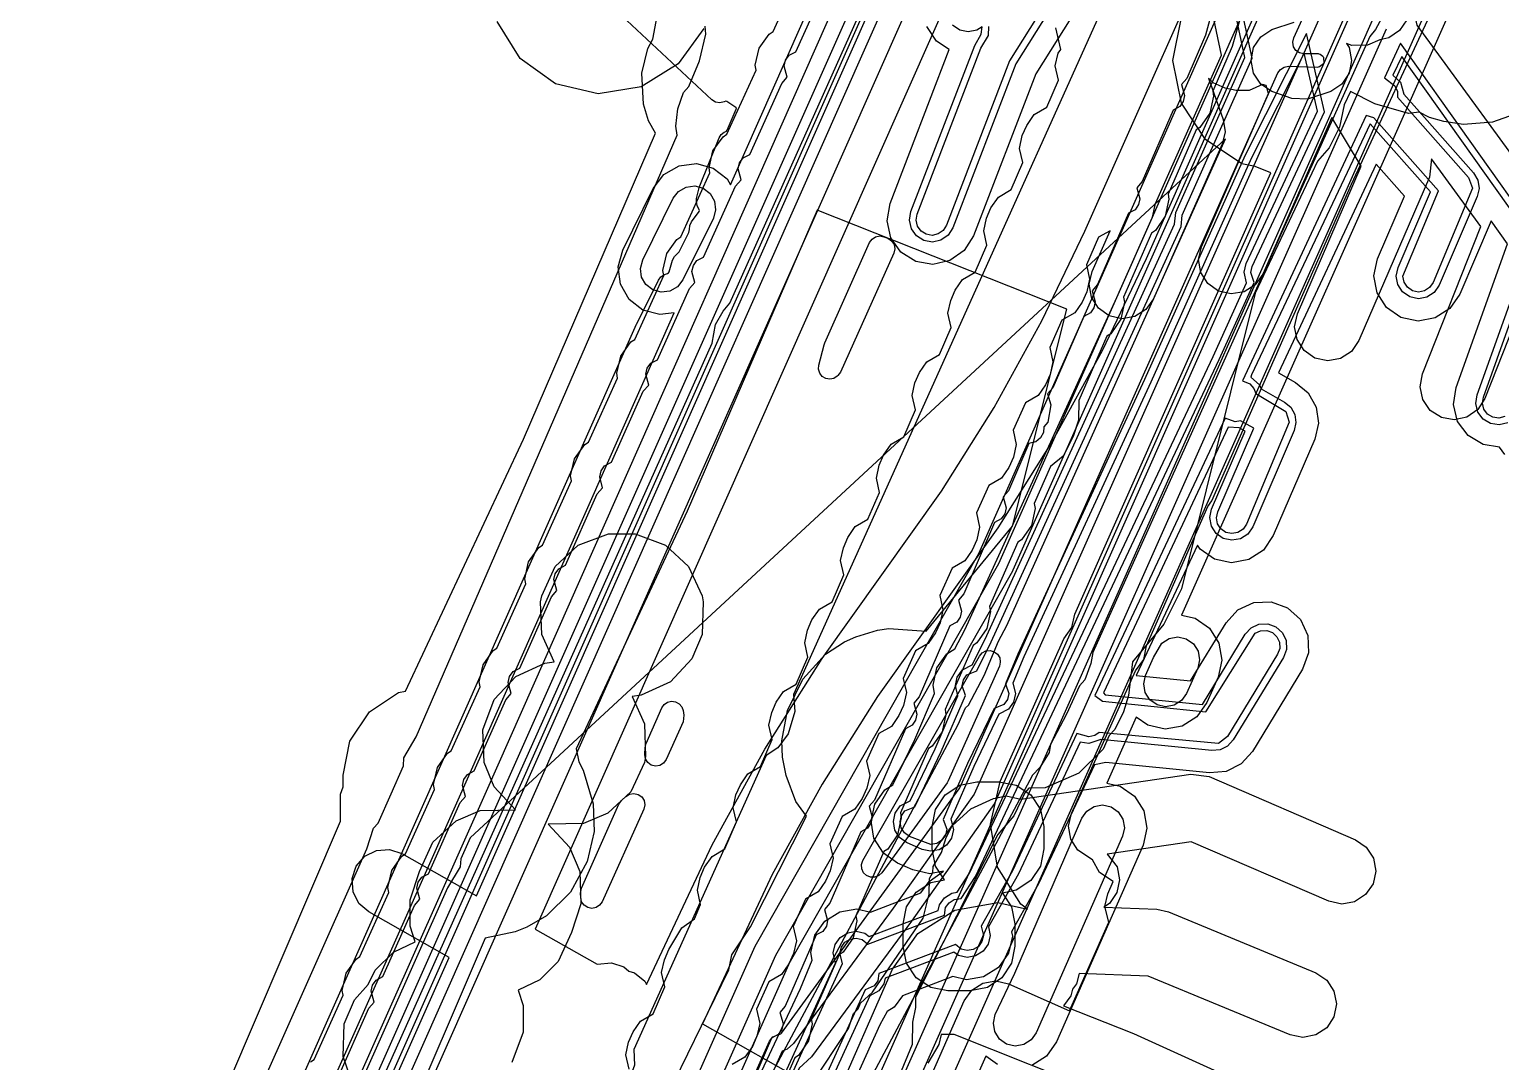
# Model space of a CAD drawing. Header units: metres. Extents: x 3158 to 3711, y 9867 to 11440.
# Drawn here: x 3492.4 to 3558.2, y 11151.3 to 11197.4 of the extents above; entities that cross this region are included whole.
import ezdxf

# ---------------------------------------------------------------- set-up
doc = ezdxf.new("R2010")
doc.units = ezdxf.units.M
for name, color, linetype in [('AI_GREENING_ALLOWED_ZONE', 4, 'Continuous'), ('AI_GREENING_EXCLUSIONS', 1, 'Continuous'), ('AI_GREENING_LAWN', 82, 'Continuous')]:
    doc.layers.add(name, color=color, linetype=linetype)

msp = doc.modelspace()

# ---------------------------------------------------------------- linework, layer by layer
at = {"layer": 'AI_GREENING_ALLOWED_ZONE'}
for points in [[(3528.518, 11181.916), (3528.363, 11181.819), (3528.184, 11181.783), (3528.004, 11181.814), (3527.848, 11181.908), (3527.735, 11182.051), (3527.682, 11182.226), (3527.694, 11182.408), (3527.93, 11183.322), (3527.958, 11183.401), (3529.962, 11187.89), (3530.071, 11188.046), (3530.23, 11188.15), (3530.416, 11188.187), (3530.603, 11188.151), (3530.779, 11188.081), (3530.947, 11187.971), (3531.058, 11187.804), (3531.094, 11187.607), (3531.051, 11187.411), (3528.66, 11182.102), (3528.544, 11181.94), (3528.518, 11181.916)], [(3520.865, 11164.785), (3520.751, 11164.625), (3520.584, 11164.522), (3520.39, 11164.49), (3520.199, 11164.536), (3520.041, 11164.652), (3519.939, 11164.819), (3519.909, 11165.013), (3519.924, 11165.32), (3519.967, 11165.5), (3520.678, 11167.094), (3520.781, 11167.243), (3520.93, 11167.346), (3521.107, 11167.389), (3521.287, 11167.366), (3521.447, 11167.28), (3521.566, 11167.143), (3521.628, 11166.972), (3521.663, 11166.763), (3521.626, 11166.475), (3520.865, 11164.785)], [(3518.002, 11158.425), (3517.892, 11158.27), (3517.732, 11158.167), (3517.545, 11158.131), (3517.358, 11158.167), (3517.199, 11158.271), (3517.089, 11158.426), (3517.046, 11158.612), (3517.039, 11158.815), (3517.082, 11159.038), (3518.757, 11162.792), (3518.874, 11162.954), (3519.068, 11163.135), (3519.234, 11163.237), (3519.426, 11163.269), (3519.616, 11163.224), (3519.774, 11163.111), (3519.877, 11162.946), (3519.909, 11162.754), (3519.865, 11162.564), (3518.002, 11158.425)]]:
    msp.add_lwpolyline(points, close=True, dxfattribs=at)
at = {"layer": 'AI_GREENING_EXCLUSIONS'}
for points in [[(3555.057, 11253.579), (3503.509, 11137.439), (3438.195, 10990.621)], [(3555.97, 11253.172), (3504.422, 11137.032), (3439.109, 10990.216)], [(3462.328, 11052.43), (3511.922, 11163.78), (3521.217, 11184.753), (3520.58, 11184.671), (3519.827, 11184.874), (3519.209, 11185.35), (3518.82, 11186.027), (3518.72, 11186.801), (3518.923, 11187.554), (3520.29, 11190.311), (3520.766, 11190.929), (3521.443, 11191.318), (3522.217, 11191.418), (3522.97, 11191.215), (3523.588, 11190.738), (3523.747, 11190.461), (3550.878, 11251.676)], [(3463.241, 11052.023), (3512.836, 11163.374), (3551.793, 11251.274)], [(3568.857, 11227.156), (3554.344, 11197.949), (3554.421, 11197.605), (3560.193, 11189.702)], [(3493.517, 11117.118), (3505.284, 11143.948), (3505.534, 11144.305), (3505.665, 11144.879), (3522.916, 11183.387), (3523.076, 11184.23), (3523.421, 11184.828), (3523.717, 11185.174), (3540.6, 11222.861)], [(3548.217, 11215.801), (3526.562, 11167.697), (3526.612, 11166.924), (3526.318, 11165.935), (3525.865, 11165.3), (3525.334, 11164.968), (3519.415, 11151.82), (3519.456, 11151.123), (3519.115, 11150.195), (3518.738, 11149.512), (3518.174, 11149.063), (3501.827, 11112.75)], [(3477.313, 11079.81), (3511.169, 11155.935), (3507.574, 11157.971), (3507.131, 11158.353), (3506.868, 11158.876), (3506.825, 11159.459), (3507.008, 11160.015), (3507.391, 11160.458), (3507.913, 11160.722), (3508.497, 11160.765), (3509.053, 11160.581), (3512.394, 11158.689), (3535.682, 11211.155)], [(3538.424, 11209.938), (3515.017, 11157.203), (3517.786, 11155.635), (3518.418, 11155.702), (3518.974, 11155.519), (3519.205, 11155.319), (3519.457, 11155.244), (3519.912, 11154.875), (3519.991, 11154.729), (3522.921, 11160.977), (3525.284, 11165.25), (3527.844, 11169.305), (3533.177, 11176.776), (3535.532, 11180.515), (3537.667, 11184.383), (3539.586, 11188.391), (3546.629, 11204.264)], [(3500.266, 11101.19), (3524.852, 11156.44), (3534.84, 11173.997), (3548, 11203.656), (3548.52, 11204.667), (3549.187, 11205.66), (3549.933, 11206.527), (3551.154, 11207.606), (3552.283, 11208.337), (3553.496, 11208.908), (3554.514, 11209.245), (3556.028, 11209.535), (3558.185, 11209.705)], [(3500.944, 11100.256), (3525.766, 11156.034), (3535.734, 11173.546), (3548.914, 11203.25), (3549.394, 11204.181), (3549.997, 11205.073), (3550.692, 11205.875), (3551.709, 11206.774), (3552.722, 11207.438), (3553.81, 11207.959), (3554.828, 11208.296), (3556.017, 11208.528), (3558.128, 11208.707), (3559.627, 11208.503)], [(3558.233, 11206.512), (3557.267, 11206.596), (3556.417, 11206.549), (3555.406, 11206.213), (3554.444, 11205.65), (3553.612, 11204.891), (3552.413, 11203.051), (3551.834, 11201.892), (3534.631, 11163.229), (3531.018, 11158.137), (3526.56, 11152.096), (3526.272, 11151.833), (3526.051, 11151.754), (3522.644, 11144.093), (3522.579, 11143.683), (3521.677, 11141.422), (3508.024, 11110.765)], [(3556.594, 11202.233), (3532.082, 11147.087), (3532.727, 11146.392), (3536.952, 11142.339), (3538.18, 11141.517), (3543.531, 11137.482), (3543.791, 11137.191), (3543.919, 11136.822), (3543.919, 11136.822), (3543.897, 11136.433), (3543.727, 11136.081), (3543.436, 11135.822), (3543.068, 11135.693), (3542.678, 11135.715), (3542.327, 11135.885), (3536.815, 11140.1), (3535.565, 11140.934), (3530.16, 11146.167), (3529.952, 11146.497), (3529.885, 11146.881), (3529.971, 11147.262), (3555.369, 11204.414)], [(3529.057, 11147.668), (3553.894, 11203.557)], [(3541.218, 11203.401), (3536.492, 11195.882), (3533.675, 11188.552), (3533.466, 11188.222), (3533.148, 11187.997), (3532.767, 11187.911), (3532.383, 11187.977), (3532.053, 11188.185), (3531.828, 11188.504), (3531.742, 11188.885), (3531.808, 11189.269), (3534.66, 11196.69), (3534.955, 11197.196), (3534.986, 11197.535), (3534.755, 11197.381), (3534.372, 11197.306), (3533.99, 11197.383), (3533.666, 11197.601)], [(3541.019, 11203.648), (3536.222, 11196.017), (3533.395, 11188.659), (3533.249, 11188.428), (3533.026, 11188.271), (3532.759, 11188.211), (3532.49, 11188.257), (3532.259, 11188.403), (3532.102, 11188.626), (3532.042, 11188.892), (3532.088, 11189.161), (3534.94, 11196.583), (3535.272, 11197.136), (3535.284, 11197.538)], [(3549.364, 11203.031), (3542.319, 11187.155), (3540.354, 11183.048), (3538.137, 11179.027), (3535.692, 11175.14), (3530.311, 11167.597), (3527.845, 11163.686), (3525.607, 11159.64), (3522.491, 11152.97), (3527.327, 11150.231), (3529.015, 11152.764), (3529.238, 11153.431), (3529.454, 11153.648), (3529.547, 11153.893), (3530.096, 11154.387), (3532.361, 11157.694), (3532.625, 11158.765), (3532.643, 11159.468), (3532.786, 11159.738), (3532.802, 11160.001), (3533.182, 11160.634), (3533.381, 11161.301), (3533.655, 11161.819), (3534.486, 11162.574), (3535.502, 11163.036), (3536.073, 11163.164), (3536.722, 11163.018), (3544.328, 11164.136), (3545.141, 11164.029), (3551.686, 11161.201), (3552.167, 11160.868), (3552.485, 11160.377), (3552.59, 11159.801), (3552.468, 11159.229), (3552.135, 11158.747), (3551.643, 11158.429), (3551.068, 11158.324), (3550.496, 11158.447), (3544.342, 11161.106), (3540.585, 11160.553), (3541.022, 11159.983), (3541.131, 11159.408), (3541.011, 11158.835), (3540.681, 11158.352), (3540.429, 11158.187), (3542.803, 11158.093), (3543.318, 11157.98), (3549.91, 11155.245), (3550.396, 11154.92), (3550.721, 11154.433), (3550.835, 11153.859), (3550.721, 11153.285), (3550.395, 11152.798), (3549.908, 11152.473), (3549.334, 11152.36), (3548.76, 11152.474), (3542.416, 11155.106), (3539.335, 11155.228), (3539.217, 11154.765), (3539.034, 11154.52), (3538.958, 11154.223), (3538.629, 11153.782), (3541.765, 11152.534), (3554.571, 11146.71)], [(3541.834, 11202.503), (3537.39, 11195.432), (3534.608, 11188.193), (3534.192, 11187.533), (3533.554, 11187.083), (3532.793, 11186.911), (3532.024, 11187.044), (3531.364, 11187.46), (3530.914, 11188.098), (3530.742, 11188.859), (3530.874, 11189.628), (3533.521, 11196.516), (3532.957, 11196.896), (3532.525, 11197.546)], [(3552.744, 11201.475), (3535.543, 11162.819), (3531.838, 11157.565), (3527.365, 11151.502), (3526.808, 11150.996), (3523.591, 11143.761), (3523.508, 11143.313), (3522.588, 11141.009), (3508.935, 11110.353)], [(3525.301, 11148.839), (3528.431, 11155.676), (3528.337, 11156.137), (3528.424, 11156.517), (3528.65, 11156.835), (3528.981, 11157.042), (3529.366, 11157.107), (3529.746, 11157.02), (3529.949, 11156.875), (3533.023, 11158.043), (3533.079, 11158.286), (3533.305, 11158.604), (3533.636, 11158.811), (3533.87, 11158.85), (3534.431, 11159.701), (3545.316, 11182.789), (3546.813, 11186.093), (3546.699, 11186.571), (3546.792, 11186.95), (3549.985, 11193.759), (3549.392, 11196.35), (3547.028, 11191.671), (3542.53, 11181.647), (3536.853, 11169.37), (3536.367, 11168.189), (3536.481, 11167.73), (3536.395, 11167.349), (3536.169, 11167.031), (3535.734, 11166.804), (3534.617, 11164.476), (3533.594, 11162.116), (3533.709, 11161.657), (3533.623, 11161.276), (3533.399, 11160.957), (3533.069, 11160.748), (3532.685, 11160.681), (3532.304, 11160.767), (3531.618, 11161.071), (3531.299, 11161.295), (3531.09, 11161.625), (3531.023, 11162.009), (3531.109, 11162.39), (3531.333, 11162.709), (3531.77, 11162.937), (3532.888, 11165.266), (3533.911, 11167.626), (3533.796, 11168.087), (3533.882, 11168.468), (3534.108, 11168.786), (3534.545, 11169.013), (3535.125, 11170.162), (3543.593, 11188.716), (3543.656, 11189.233), (3546.742, 11196.159), (3545.605, 11201.52)], [(3525.453, 11148.45), (3528.756, 11155.665), (3528.637, 11156.128), (3528.698, 11156.394), (3528.856, 11156.617), (3529.088, 11156.762), (3529.357, 11156.807), (3529.623, 11156.746), (3529.882, 11156.529), (3533.303, 11157.829), (3533.353, 11158.163), (3533.511, 11158.386), (3533.743, 11158.531), (3534.049, 11158.568), (3534.695, 11159.554), (3545.588, 11182.662), (3547.149, 11186.105), (3546.998, 11186.557), (3547.064, 11186.822), (3550.3, 11193.725), (3549.499, 11197.228), (3546.755, 11191.795), (3542.257, 11181.772), (3536.581, 11169.495), (3536.03, 11168.173), (3536.181, 11167.738), (3536.12, 11167.471), (3535.963, 11167.248), (3535.524, 11167.067), (3534.344, 11164.601), (3533.257, 11162.099), (3533.409, 11161.664), (3533.349, 11161.397), (3533.192, 11161.174), (3532.961, 11161.028), (3532.692, 11160.981), (3531.739, 11161.345), (3531.516, 11161.502), (3531.37, 11161.733), (3531.323, 11162.002), (3531.383, 11162.269), (3531.54, 11162.492), (3531.981, 11162.674), (3533.161, 11165.141), (3534.248, 11167.643), (3534.096, 11168.079), (3534.157, 11168.346), (3534.314, 11168.569), (3534.754, 11168.75), (3535.398, 11170.037), (3543.882, 11188.613), (3543.93, 11189.111), (3547.056, 11196.126), (3545.877, 11201.683)], [(3524.668, 11149.859), (3526.869, 11154.547), (3527.396, 11155.818), (3527.337, 11156.166), (3527.512, 11156.927), (3527.965, 11157.563), (3528.626, 11157.977), (3529.395, 11158.107), (3530.005, 11157.966), (3532.257, 11158.822), (3532.62, 11159.332), (3533.266, 11159.787), (3532.66, 11159.682), (3531.899, 11159.852), (3531.213, 11160.156), (3530.575, 11160.606), (3530.157, 11161.265), (3530.024, 11162.034), (3530.194, 11162.795), (3530.644, 11163.433), (3531.001, 11163.66), (3531.978, 11165.681), (3532.862, 11167.736), (3532.797, 11168.113), (3532.969, 11168.875), (3533.419, 11169.512), (3533.776, 11169.737), (3534.216, 11170.578), (3541.009, 11185.432), (3542.601, 11189.016), (3542.742, 11189.64), (3545.697, 11196.269), (3544.694, 11200.995)], [(3504.967, 11151.27), (3505.138, 11151.378), (3506.425, 11154.246), (3506.386, 11154.468), (3506.558, 11155.229), (3507.007, 11155.867), (3507.179, 11155.975), (3508.465, 11158.843), (3508.427, 11159.065), (3508.598, 11159.826), (3509.048, 11160.464), (3509.219, 11160.572), (3510.505, 11163.44), (3510.467, 11163.662), (3510.638, 11164.423), (3511.088, 11165.061), (3511.26, 11165.169), (3512.546, 11168.037), (3512.507, 11168.259), (3512.679, 11169.02), (3513.128, 11169.658), (3513.3, 11169.767), (3514.586, 11172.634), (3514.548, 11172.856), (3514.719, 11173.617), (3515.169, 11174.255), (3515.34, 11174.364), (3516.634, 11177.238), (3516.597, 11177.46), (3516.772, 11178.221), (3517.225, 11178.856), (3517.397, 11178.964), (3518.697, 11181.826), (3518.659, 11182.048), (3518.834, 11182.808), (3519.287, 11183.444), (3519.459, 11183.551), (3520.759, 11186.413), (3520.721, 11186.635), (3520.896, 11187.396), (3521.349, 11188.031), (3521.521, 11188.139), (3522.821, 11191), (3522.784, 11191.222), (3522.959, 11191.983), (3523.411, 11192.618), (3523.583, 11192.726), (3524.883, 11195.588), (3524.846, 11195.81), (3525.021, 11196.57), (3525.474, 11197.206), (3525.646, 11197.314), (3526.946, 11200.175)], [(3556.914, 11200.503), (3543.908, 11171.233), (3544.522, 11171.096), (3545.16, 11170.647), (3545.578, 11169.988), (3545.712, 11169.22), (3545.542, 11168.458), (3545.044, 11167.332), (3544.595, 11166.694), (3543.936, 11166.276), (3543.168, 11166.142), (3542.406, 11166.312), (3541.885, 11166.679), (3540.57, 11163.72), (3541.162, 11163.589), (3541.801, 11163.142), (3542.221, 11162.484), (3542.357, 11161.716), (3542.189, 11160.954), (3538.321, 11152.165), (3537.871, 11151.527), (3537.211, 11151.111)], [(3506.165, 11150.486), (3507.576, 11153.666), (3507.818, 11153.943), (3507.686, 11154.435), (3507.746, 11154.702), (3507.903, 11154.925), (3508.205, 11155.083), (3509.617, 11158.263), (3509.859, 11158.54), (3509.726, 11159.032), (3509.786, 11159.299), (3509.944, 11159.522), (3510.245, 11159.68), (3511.657, 11162.861), (3511.899, 11163.137), (3511.767, 11163.629), (3511.827, 11163.896), (3511.984, 11164.119), (3512.286, 11164.277), (3513.697, 11167.458), (3513.939, 11167.734), (3513.807, 11168.226), (3513.867, 11168.493), (3514.024, 11168.716), (3514.326, 11168.874), (3515.738, 11172.055), (3515.98, 11172.332), (3515.848, 11172.824), (3515.907, 11173.09), (3516.065, 11173.313), (3516.367, 11173.472), (3517.783, 11176.653), (3518.026, 11176.929), (3517.896, 11177.422), (3517.958, 11177.688), (3518.116, 11177.91), (3518.419, 11178.067), (3519.845, 11181.241), (3520.089, 11181.516), (3519.959, 11182.009), (3520.02, 11182.275), (3520.178, 11182.498), (3520.481, 11182.654), (3521.908, 11185.828), (3522.151, 11186.104), (3522.021, 11186.596), (3522.082, 11186.862), (3522.241, 11187.085), (3522.543, 11187.242), (3523.97, 11190.415), (3524.213, 11190.691), (3524.083, 11191.184), (3524.144, 11191.45), (3524.303, 11191.672), (3524.605, 11191.829), (3526.032, 11195.003), (3526.275, 11195.278), (3526.145, 11195.771), (3526.207, 11196.037), (3526.365, 11196.26), (3526.668, 11196.417), (3528.094, 11199.59)], [(3531.52, 11147.929), (3534.193, 11153.998), (3534.53, 11154.478), (3535.026, 11154.793), (3535.605, 11154.893), (3536.177, 11154.763), (3538.892, 11153.551), (3540.65, 11157.522), (3540.479, 11158.214), (3540.608, 11158.785), (3540.848, 11159.325), (3540.243, 11159.735), (3539.929, 11160.307), (3539.268, 11160.728), (3538.956, 11161.223), (3538.858, 11161.8), (3538.989, 11162.371), (3541.846, 11168.754), (3542.222, 11169.251), (3542.34, 11169.872), (3545.085, 11176.098), (3545.258, 11176.343), (3551.499, 11190.499), (3555.387, 11198.888)], [(3491.933, 11131.74), (3493.23, 11132.608), (3493.756, 11132.712), (3506.304, 11162.026), (3506.304, 11163.231), (3506.428, 11163.567), (3506.428, 11164.08), (3506.732, 11165.611), (3507.6, 11166.908), (3508.897, 11167.776), (3509.216, 11167.839), (3514.491, 11179.106), (3520.391, 11192.771), (3520.076, 11193.329), (3519.848, 11194.069), (3519.775, 11195.465), (3520.047, 11196.555), (3520.271, 11196.971), (3520.575, 11198.554)], [(3552.945, 11198.1), (3552.579, 11197.411), (3552.319, 11197.091), (3539.937, 11169.566), (3539.858, 11169.079), (3539.586, 11168.347), (3539.338, 11168.08), (3538.767, 11166.807), (3538.043, 11165.451), (3537.983, 11165.093), (3537.569, 11164.431), (3537.249, 11164.091), (3521.38, 11134.373), (3521.049, 11133.636), (3520.923, 11133.518), (3520.217, 11132.196), (3519.586, 11130.657), (3519.213, 11129.956), (3505.077, 11098.408)], [(3552.945, 11198.1), (3552.579, 11197.411), (3552.319, 11197.091), (3539.937, 11169.566), (3539.858, 11169.079), (3539.586, 11168.347), (3539.338, 11168.08), (3538.767, 11166.807), (3538.043, 11165.451), (3537.983, 11165.093), (3537.569, 11164.431), (3537.249, 11164.091), (3521.38, 11134.373), (3521.049, 11133.636), (3520.923, 11133.518), (3520.217, 11132.196), (3519.586, 11130.657), (3519.213, 11129.956), (3505.077, 11098.408)], [(3545.359, 11198.579), (3544.979, 11197.164), (3544.141, 11195.226), (3543.901, 11194.947), (3544.038, 11194.456), (3543.981, 11194.189), (3543.825, 11193.965), (3543.525, 11193.804), (3542.147, 11190.618), (3541.907, 11190.339), (3542.044, 11189.849), (3541.987, 11189.582), (3541.831, 11189.357), (3541.531, 11189.196), (3540.152, 11186.011), (3539.913, 11185.732), (3540.05, 11185.241), (3539.992, 11184.974), (3539.837, 11184.749), (3539.537, 11184.588), (3538.158, 11181.403), (3537.919, 11181.124), (3538.056, 11180.634), (3537.926, 11179.856), (3537.756, 11179.659), (3537.73, 11179.401), (3537.602, 11179.16), (3537.39, 11178.987), (3537.08, 11178.912), (3536.164, 11176.796), (3535.925, 11176.517), (3536.062, 11176.026), (3536.004, 11175.759), (3535.849, 11175.534), (3535.549, 11175.373), (3534.17, 11172.188), (3533.931, 11171.909), (3534.068, 11171.418), (3534.01, 11171.151), (3533.855, 11170.927), (3533.554, 11170.766), (3532.176, 11167.58), (3531.936, 11167.301), (3532.073, 11166.811), (3532.016, 11166.544), (3531.861, 11166.319), (3531.56, 11166.158), (3530.182, 11162.973), (3529.942, 11162.694), (3530.079, 11162.203), (3530.022, 11161.936), (3529.867, 11161.711), (3529.566, 11161.55), (3528.188, 11158.365), (3527.948, 11158.086), (3528.085, 11157.596), (3528.028, 11157.329), (3527.872, 11157.104), (3527.572, 11156.943), (3526.193, 11153.758), (3525.954, 11153.479), (3526.091, 11152.988), (3526.034, 11152.721), (3525.878, 11152.496), (3525.578, 11152.335), (3524.199, 11149.15)], [(3492.363, 11126.81), (3493.498, 11129.36), (3493.531, 11129.719), (3494.052, 11130.604), (3507.484, 11160.796), (3507.783, 11161.71), (3507.991, 11161.936), (3508.576, 11163.251), (3509.122, 11164.507), (3509.146, 11164.86), (3509.684, 11165.803), (3521.352, 11192.684), (3521.3, 11193.087), (3521.388, 11193.859), (3521.642, 11194.597), (3521.884, 11194.87), (3522.361, 11196.006), (3522.647, 11197.203), (3522.614, 11197.564)], [(3492.363, 11126.81), (3493.498, 11129.36), (3493.531, 11129.719), (3494.052, 11130.604), (3507.484, 11160.796), (3507.783, 11161.71), (3507.991, 11161.936), (3508.576, 11163.251), (3509.122, 11164.507), (3509.146, 11164.86), (3509.684, 11165.803), (3521.352, 11192.684), (3521.3, 11193.087), (3521.388, 11193.859), (3521.642, 11194.597), (3521.884, 11194.87), (3522.361, 11196.006), (3522.647, 11197.203), (3522.614, 11197.564)], [(3522.545, 11197.455), (3521.406, 11195.871), (3519.747, 11194.843), (3517.822, 11194.529), (3515.923, 11194.975), (3514.339, 11196.114), (3513.311, 11197.773)], [(3519.206, 11150.941), (3519.062, 11151.579), (3519.186, 11152.15), (3519.385, 11152.609), (3519.719, 11153.09), (3520.282, 11153.42), (3520.806, 11154.625), (3520.662, 11155.262), (3520.786, 11155.834), (3520.985, 11156.293), (3521.571, 11157.262), (3522.126, 11157.664), (3522.406, 11158.308), (3522.262, 11158.945), (3522.386, 11159.517), (3522.586, 11159.976), (3522.919, 11160.457), (3523.483, 11160.787), (3524.006, 11161.992), (3523.862, 11162.629), (3523.986, 11163.201), (3524.186, 11163.659), (3524.519, 11164.14), (3525.083, 11164.47), (3525.606, 11165.675), (3525.463, 11166.312), (3525.587, 11166.884), (3525.786, 11167.343), (3526.119, 11167.824), (3526.683, 11168.154), (3527.207, 11169.358), (3527.063, 11169.996), (3527.187, 11170.568), (3527.386, 11171.026), (3527.72, 11171.507), (3528.283, 11171.837), (3528.807, 11173.042), (3528.663, 11173.679), (3528.787, 11174.251), (3528.986, 11174.71), (3529.32, 11175.191), (3529.884, 11175.52), (3530.407, 11176.725), (3530.263, 11177.362), (3530.387, 11177.934), (3530.587, 11178.393), (3530.92, 11178.874), (3531.484, 11179.204), (3532.007, 11180.409), (3531.863, 11181.046), (3531.987, 11181.618), (3532.187, 11182.076), (3532.52, 11182.557), (3533.084, 11182.887), (3533.608, 11184.092), (3533.464, 11184.729), (3533.588, 11185.301), (3533.787, 11185.76), (3534.12, 11186.241), (3534.684, 11186.571), (3535.208, 11187.776), (3535.064, 11188.413), (3535.188, 11188.985), (3535.387, 11189.443), (3535.721, 11189.924), (3536.284, 11190.254), (3536.808, 11191.459), (3536.664, 11192.096), (3536.788, 11192.668), (3536.987, 11193.127), (3537.321, 11193.608), (3537.885, 11193.938), (3538.408, 11195.142), (3538.264, 11195.78), (3538.388, 11196.352), (3538.507, 11196.523), (3538.284, 11197.483)], [(3546.515, 11197.863), (3546.172, 11196.648), (3545.298, 11194.657), (3545.338, 11194.436), (3545.174, 11193.673), (3544.73, 11193.031), (3544.56, 11192.921), (3543.303, 11190.05), (3543.344, 11189.828), (3543.18, 11189.065), (3542.736, 11188.423), (3542.565, 11188.313), (3541.309, 11185.442), (3541.35, 11185.221), (3541.186, 11184.458), (3540.742, 11183.816), (3540.571, 11183.706), (3539.315, 11180.835), (3539.302, 11179.957), (3539.057, 11179.216), (3538.607, 11178.335), (3538.049, 11177.878), (3537.321, 11176.227), (3537.362, 11176.005), (3537.197, 11175.243), (3536.754, 11174.601), (3536.583, 11174.491), (3535.327, 11171.619), (3535.367, 11171.398), (3535.203, 11170.635), (3534.759, 11169.993), (3534.589, 11169.883), (3533.333, 11167.012), (3533.373, 11166.79), (3533.209, 11166.027), (3532.765, 11165.385), (3532.595, 11165.275), (3531.339, 11162.404), (3531.379, 11162.183), (3531.215, 11161.42), (3530.771, 11160.778), (3530.601, 11160.668), (3529.345, 11157.797), (3529.385, 11157.575), (3529.221, 11156.812), (3528.777, 11156.17), (3528.607, 11156.06), (3527.35, 11153.189), (3527.391, 11152.967), (3527.227, 11152.205), (3526.783, 11151.563), (3526.612, 11151.453), (3525.356, 11148.581)], [(3528.317, 11149.339), (3530.99, 11155.408), (3532.114, 11157.01), (3533.767, 11158.058), (3535.695, 11158.391), (3535.695, 11158.391), (3537.016, 11158.092), (3536.724, 11158.324), (3535.686, 11159.976), (3535.36, 11161.899), (3535.794, 11163.801), (3538.651, 11170.184), (3539.006, 11170.69), (3539.138, 11171.284), (3547.893, 11190.998), (3547.194, 11191.29), (3546.603, 11191.408), (3544.98, 11192.491), (3543.897, 11194.114), (3543.516, 11196.027), (3543.897, 11197.94)], [(3553.979, 11197.846), (3553.654, 11197.359), (3553.167, 11197.034), (3552.776, 11196.956), (3552.213, 11196.715), (3551.522, 11196.696), (3551.274, 11196.778), (3551.393, 11196.601), (3551.507, 11196.027), (3551.393, 11195.453), (3551.068, 11194.966), (3550.581, 11194.641), (3549.53, 11194.303), (3548.839, 11194.322), (3547.942, 11194.641), (3547.455, 11194.966), (3547.13, 11195.453), (3547.016, 11196.027), (3547.13, 11196.601), (3547.455, 11197.088), (3547.942, 11197.413), (3548.936, 11197.743)], [(3558.358, 11180.109), (3558.093, 11180.043), (3557.823, 11180.083), (3557.589, 11180.224), (3557.426, 11180.443), (3557.36, 11180.708), (3557.4, 11180.978), (3559.93, 11188.038), (3553.698, 11196.8), (3552.977, 11195.256), (3553.445, 11194.889), (3553.553, 11194.638), (3553.556, 11194.393), (3556.733, 11190.799), (3556.909, 11190.315), (3555.148, 11186.101), (3554.993, 11185.876), (3554.764, 11185.727), (3554.496, 11185.678), (3554.229, 11185.735), (3554.004, 11185.889), (3553.855, 11186.119), (3553.805, 11186.387), (3555.39, 11190.204), (3552.507, 11193.466), (3552.16, 11193.561), (3546.632, 11181.709), (3546.957, 11181.574), (3547.141, 11181.372), (3547.225, 11181.142), (3548.562, 11180.336), (3548.723, 11179.861), (3546.811, 11175.303), (3546.657, 11175.078), (3546.427, 11174.93), (3546.159, 11174.88), (3545.892, 11174.937), (3545.667, 11175.092), (3545.518, 11175.321), (3545.468, 11175.59), (3545.525, 11175.857), (3547.131, 11179.588), (3546.538, 11179.922), (3546.298, 11179.874), (3545.851, 11180.046), (3540.026, 11167.64), (3540.366, 11167.386), (3544.994, 11166.921), (3547.191, 11170.425), (3547.439, 11170.54), (3547.712, 11170.552), (3547.968, 11170.458), (3548.169, 11170.273), (3548.284, 11170.025), (3548.296, 11169.753), (3548.202, 11169.496), (3545.961, 11165.816), (3545.553, 11165.506), (3540.226, 11165.993), (3540.026, 11165.853), (3539.759, 11165.794), (3539.229, 11165.943), (3536.352, 11159.816), (3534.944, 11157.34), (3535.046, 11156.921), (3534.985, 11156.655), (3534.827, 11156.432), (3534.595, 11156.287), (3534.326, 11156.242), (3534.06, 11156.303), (3533.801, 11156.52), (3530.38, 11155.22), (3530.33, 11154.886), (3530.172, 11154.663), (3529.756, 11154.487), (3519.988, 11133.149)], [(3558.486, 11179.838), (3558.107, 11179.743), (3557.722, 11179.801), (3557.387, 11180.001), (3557.155, 11180.315), (3557.06, 11180.694), (3557.118, 11181.079), (3559.595, 11187.992), (3553.752, 11196.207), (3553.359, 11195.366), (3553.692, 11195.058), (3553.849, 11194.515), (3556.958, 11190.998), (3557.149, 11190.676), (3557.208, 11190.306), (3557.127, 11189.94), (3555.424, 11185.982), (3555.203, 11185.661), (3554.875, 11185.448), (3554.492, 11185.378), (3554.11, 11185.459), (3553.789, 11185.68), (3553.576, 11186.008), (3553.505, 11186.391), (3553.587, 11186.773), (3555.04, 11190.148), (3552.344, 11193.192), (3547.036, 11181.982), (3547.01, 11181.874), (3547.398, 11181.527), (3547.461, 11181.353), (3548.514, 11180.761), (3548.793, 11180.528), (3548.971, 11180.21), (3549.022, 11179.849), (3548.942, 11179.494), (3547.087, 11175.185), (3546.866, 11174.863), (3546.538, 11174.651), (3546.155, 11174.58), (3545.773, 11174.662), (3545.452, 11174.883), (3545.239, 11175.21), (3545.169, 11175.594), (3545.25, 11175.975), (3546.749, 11179.459), (3546.48, 11179.611), (3545.99, 11179.635), (3540.415, 11167.762), (3540.498, 11167.674), (3544.836, 11167.238), (3546.75, 11170.38), (3547.014, 11170.668), (3547.368, 11170.832), (3547.758, 11170.848), (3548.124, 11170.714), (3548.412, 11170.45), (3548.576, 11170.096), (3548.592, 11169.706), (3548.458, 11169.34), (3546.217, 11165.66), (3545.967, 11165.383), (3545.634, 11165.217), (3545.263, 11165.185), (3540.298, 11165.684), (3539.765, 11165.494), (3539.381, 11165.562), (3536.619, 11159.679), (3535.276, 11157.31), (3535.346, 11156.912), (3535.259, 11156.532), (3535.033, 11156.214), (3534.702, 11156.007), (3534.317, 11155.942), (3533.937, 11156.029), (3533.734, 11156.174), (3530.66, 11155.006), (3530.604, 11154.763), (3530.378, 11154.445), (3529.966, 11154.224), (3520.36, 11133.241)], [(3560.377, 11188.265), (3557.466, 11180.913), (3557.149, 11180.421), (3556.667, 11180.088), (3556.095, 11179.965), (3555.52, 11180.07), (3555.028, 11180.387), (3554.695, 11180.869), (3554.572, 11181.441), (3554.677, 11182.017), (3557.283, 11188.6), (3555.075, 11191.623), (3554.992, 11190.814), (3551.839, 11183.508), (3551.507, 11183.026), (3551.015, 11182.708), (3550.44, 11182.603), (3549.867, 11182.725), (3549.386, 11183.057), (3549.068, 11183.549), (3548.962, 11184.124), (3549.084, 11184.697), (3551.933, 11191.298), (3550.63, 11193.477), (3547.535, 11186.482), (3547.198, 11186.004), (3546.703, 11185.691), (3546.126, 11185.592), (3545.555, 11185.72), (3545.077, 11186.058), (3544.764, 11186.553), (3544.665, 11187.129), (3544.794, 11187.7), (3547.793, 11194.553), (3547.688, 11194.911), (3547.525, 11194.946), (3546.928, 11194.679), (3546.343, 11194.687), (3545.854, 11194.792), (3545.317, 11195.023), (3545.115, 11195.231), (3545.765, 11193.392), (3545.85, 11192.834), (3545.721, 11192.283), (3542.65, 11185.375), (3542.313, 11184.896), (3541.818, 11184.584), (3541.241, 11184.484), (3540.67, 11184.613), (3540.192, 11184.951), (3539.879, 11185.446), (3539.78, 11186.022), (3539.909, 11186.593), (3540.72, 11188.419), (3540.201, 11188.123), (3539.657, 11186.896), (3539.796, 11186.258), (3539.668, 11185.687), (3539.466, 11185.23), (3539.129, 11184.751), (3538.562, 11184.426), (3538.019, 11183.199), (3538.158, 11182.561), (3538.03, 11181.99), (3537.827, 11181.533), (3537.49, 11181.054), (3536.924, 11180.729), (3536.38, 11179.502), (3536.519, 11178.864), (3536.391, 11178.293), (3536.189, 11177.836), (3535.852, 11177.357), (3535.285, 11177.031), (3534.742, 11175.805), (3534.881, 11175.167), (3534.753, 11174.596), (3534.55, 11174.138), (3534.213, 11173.66), (3533.647, 11173.334), (3533.103, 11172.108), (3533.242, 11171.47), (3533.114, 11170.898), (3532.912, 11170.441), (3532.575, 11169.963), (3532.008, 11169.637), (3531.465, 11168.411), (3531.604, 11167.772), (3531.476, 11167.201), (3531.273, 11166.744), (3530.936, 11166.266), (3530.37, 11165.94), (3529.826, 11164.714), (3529.965, 11164.075), (3529.837, 11163.504), (3529.635, 11163.047), (3529.298, 11162.569), (3528.731, 11162.243), (3528.188, 11161.016), (3528.327, 11160.378), (3528.199, 11159.807), (3527.996, 11159.35), (3527.659, 11158.871), (3527.093, 11158.546), (3526.549, 11157.319), (3526.688, 11156.681), (3526.56, 11156.11), (3526.357, 11155.653), (3526.021, 11155.174), (3525.454, 11154.849), (3524.911, 11153.622), (3525.05, 11152.984), (3524.922, 11152.413), (3524.719, 11151.956), (3524.382, 11151.477), (3523.816, 11151.152)], [(3559.03, 11193.707), (3557.811, 11193.27), (3556.51, 11193.164), (3555.633, 11193.297), (3554.996, 11193.482), (3554.525, 11193.72), (3554.05, 11193.663), (3552.546, 11194.081), (3551.453, 11194.634), (3551.183, 11194.044), (3550.965, 11193.044), (3550.5, 11192.119), (3549.982, 11191.519), (3547.194, 11185.622), (3543.901, 11172.405), (3543.108, 11170.83), (3541.721, 11169.145), (3541.54, 11167.643), (3541.314, 11166.918), (3540.921, 11166.128), (3540.672, 11165.861), (3540.4, 11165.248), (3539.32, 11164.168), (3537.811, 11163.521), (3537.079, 11163.505), (3536.908, 11163.298), (3536.41, 11162.26), (3535.693, 11161.437), (3532.014, 11154.167), (3532.014, 11153.707), (3531.883, 11153.048), (3531.867, 11152.046), (3531.263, 11150.601)], [(3518.059, 11136.647), (3533.92, 11166.351), (3534.253, 11167.096), (3534.384, 11167.219), (3535.088, 11168.537), (3535.722, 11170.078), (3536.096, 11170.777), (3545.876, 11192.518), (3512.103, 11161.29), (3511.685, 11160.352), (3511.652, 11159.991), (3511.084, 11159.048), (3497.711, 11128.987)], [(3518.059, 11136.647), (3533.92, 11166.351), (3534.253, 11167.096), (3534.384, 11167.219), (3535.088, 11168.537), (3535.722, 11170.078), (3536.096, 11170.777), (3545.876, 11192.518), (3512.103, 11161.29), (3511.685, 11160.352), (3511.652, 11159.991), (3511.084, 11159.048), (3497.711, 11128.987)], [(3558.358, 11178.415), (3558.118, 11178.75), (3557.384, 11178.859), (3556.715, 11179.261), (3556.25, 11179.888), (3556.061, 11180.645), (3556.176, 11181.417), (3558.477, 11187.838), (3557.751, 11188.859), (3556.342, 11185.587), (3555.9, 11184.944), (3555.245, 11184.519), (3554.478, 11184.378), (3553.715, 11184.54), (3553.072, 11184.983), (3552.647, 11185.638), (3552.505, 11186.405), (3552.668, 11187.168), (3553.87, 11189.961), (3552.606, 11191.391), (3548.235, 11182.065), (3549.004, 11181.632), (3549.563, 11181.166), (3549.918, 11180.53), (3550.022, 11179.809), (3549.86, 11179.099), (3548.005, 11174.789), (3547.563, 11174.147), (3546.908, 11173.722), (3546.141, 11173.58), (3545.378, 11173.743), (3544.735, 11174.185), (3544.619, 11174.364), (3541.885, 11168.54), (3544.31, 11168.296), (3545.896, 11170.9), (3546.424, 11171.475), (3547.132, 11171.804), (3547.912, 11171.836), (3548.644, 11171.568), (3549.219, 11171.04), (3549.548, 11170.332), (3549.58, 11169.553), (3549.312, 11168.82), (3547.071, 11165.14), (3546.572, 11164.587), (3545.905, 11164.255), (3545.163, 11164.19), (3540.521, 11164.657), (3540.008, 11164.543), (3537.509, 11159.223), (3536.311, 11157.089), (3536.346, 11156.883), (3536.171, 11156.122), (3535.718, 11155.486), (3535.057, 11155.072), (3534.288, 11154.942), (3533.678, 11155.083), (3531.426, 11154.227), (3531.063, 11153.717), (3530.741, 11153.515), (3530.416, 11152.924), (3526.094, 11143.363)], [(3516.95, 11141.618), (3523.665, 11155.386), (3523.796, 11156.049), (3524.636, 11157.305), (3527.137, 11162.247), (3526.67, 11162.91), (3526.235, 11164.066), (3526.073, 11164.893), (3526.043, 11165.615), (3526.29, 11166.969), (3526.973, 11168.378), (3527.991, 11169.495), (3528.835, 11170.044), (3529.348, 11170.266), (3530.311, 11170.567), (3530.818, 11170.641), (3532.497, 11170.527), (3536.356, 11175.216), (3538.771, 11184.906), (3527.622, 11189.336), (3521.812, 11175.879), (3516.843, 11165.261), (3516.959, 11164.675), (3517.157, 11164.303), (3517.607, 11162.803), (3517.651, 11161.57), (3517.337, 11160.23), (3516.585, 11158.856), (3515.514, 11157.791), (3514.643, 11157.284), (3514.12, 11157.088), (3512.769, 11156.799), (3508.87, 11147.69)], [(3506.741, 11150.601), (3506.421, 11151.506), (3506.476, 11152.965), (3506.929, 11154.048), (3507.542, 11154.734), (3507.862, 11155.363), (3508.673, 11156.174), (3509.647, 11156.638), (3509.416, 11157.33), (3509.416, 11158.517), (3509.837, 11159.785), (3510.44, 11161.09), (3511.472, 11162.05), (3512.555, 11162.503), (3514.138, 11162.533), (3513.18, 11163.562), (3512.727, 11164.646), (3512.672, 11166.104), (3513.18, 11167.459), (3514.14, 11168.49), (3515.445, 11169.093), (3515.853, 11169.148), (3515.304, 11170.372), (3515.25, 11171.831), (3515.304, 11172.102), (3515.907, 11173.407), (3516.939, 11174.367), (3518.293, 11174.875), (3519.481, 11174.875), (3520.835, 11174.367), (3521.867, 11173.407), (3522.469, 11172.102), (3522.524, 11171.831), (3522.469, 11170.372), (3522.016, 11169.289), (3521.057, 11168.257), (3519.752, 11167.655), (3519.343, 11167.6), (3519.892, 11166.375), (3519.947, 11164.917), (3519.892, 11164.646), (3519.29, 11163.341), (3518.258, 11162.381), (3517.174, 11161.928), (3515.592, 11161.898), (3516.549, 11160.869), (3517.002, 11159.785), (3517.057, 11158.327), (3516.636, 11157.059), (3516.034, 11155.754), (3515.223, 11154.944), (3514.249, 11154.479), (3514.48, 11153.787), (3514.48, 11152.6), (3513.972, 11151.245)], [(3540.557, 11149.788), (3533.736, 11152.497), (3533.163, 11152.499), (3533.055, 11152.043), (3532.559, 11151.219)], [(3535.68, 11151.152), (3535.152, 11151.526), (3533.281, 11147.316)]]:
    msp.add_lwpolyline(points, dxfattribs=at)
for points in [[(3523.029, 11189.742), (3523.079, 11189.355), (3522.978, 11188.979), (3521.611, 11186.222), (3521.373, 11185.913), (3521.035, 11185.718), (3520.648, 11185.668), (3520.271, 11185.77), (3519.962, 11186.008), (3519.768, 11186.346), (3519.717, 11186.733), (3519.819, 11187.11), (3521.186, 11189.867), (3521.424, 11190.176), (3521.762, 11190.37), (3522.149, 11190.42), (3522.526, 11190.319), (3522.835, 11190.081), (3523.029, 11189.742)], [(3542.215, 11168.165), (3542.3, 11168.545), (3542.651, 11169.337), (3543.023, 11169.991), (3543.352, 11170.2), (3543.737, 11170.267), (3544.117, 11170.182), (3544.437, 11169.957), (3544.646, 11169.628), (3544.713, 11169.243), (3544.628, 11168.863), (3544.13, 11167.737), (3543.905, 11167.417), (3543.576, 11167.208), (3543.191, 11167.141), (3542.811, 11167.226), (3542.491, 11167.451), (3542.282, 11167.78), (3542.215, 11168.165)], [(3532.755, 11161.786), (3532.907, 11162.551), (3533.341, 11163.2), (3533.99, 11163.634), (3534.755, 11163.786), (3535.755, 11163.786), (3536.52, 11163.634), (3537.169, 11163.2), (3537.603, 11162.551), (3537.755, 11161.786), (3537.755, 11160.786), (3537.603, 11160.021), (3537.169, 11159.372), (3536.52, 11158.938), (3535.901, 11158.815), (3536.308, 11158.207), (3536.46, 11157.441), (3536.46, 11156.441), (3536.308, 11155.676), (3535.874, 11155.027), (3535.225, 11154.594), (3534.46, 11154.441), (3533.46, 11154.441), (3532.695, 11154.594), (3532.046, 11155.027), (3531.612, 11155.676), (3531.46, 11156.441), (3531.46, 11157.441), (3531.612, 11158.207), (3532.046, 11158.856), (3532.695, 11159.289), (3533.314, 11159.412), (3532.907, 11160.021), (3532.755, 11160.786), (3532.755, 11161.786)], [(3540.76, 11162.674), (3541.08, 11162.45), (3541.289, 11162.121), (3541.357, 11161.737), (3541.273, 11161.356), (3537.408, 11152.572), (3537.183, 11152.253), (3536.853, 11152.045), (3536.468, 11151.979), (3536.088, 11152.065), (3535.769, 11152.291), (3535.561, 11152.621), (3535.495, 11153.005), (3535.581, 11153.386), (3536.457, 11155.24), (3539.442, 11162.16), (3539.666, 11162.48), (3539.995, 11162.69), (3540.379, 11162.758), (3540.76, 11162.674)]]:
    msp.add_lwpolyline(points, close=True, dxfattribs=at)
at = {"layer": 'AI_GREENING_LAWN'}
for points in [[(3476.848, 11079.256), (3537.359, 11215.436), (3537.468, 11215.592), (3537.626, 11215.696), (3537.812, 11215.733), (3537.816, 11215.733), (3537.857, 11215.741), (3537.894, 11215.763), (3538.026, 11215.879), (3538.05, 11215.909), (3538.052, 11215.947), (3538.023, 11216.165), (3538.011, 11216.204), (3537.992, 11216.23), (3537.913, 11216.387), (3537.893, 11216.562), (3537.935, 11216.732), (3549.275, 11242.273)], [(3548.303, 11241.593), (3537.238, 11216.646), (3537.125, 11216.487), (3536.96, 11216.383), (3536.768, 11216.349), (3536.093, 11216.366), (3536.054, 11216.36), (3536.019, 11216.343), (3535.852, 11216.223), (3535.82, 11216.186), (3535.828, 11216.139), (3535.949, 11215.835), (3535.972, 11215.799), (3536.014, 11215.789), (3536.111, 11215.784), (3536.298, 11215.737), (3536.454, 11215.624), (3536.555, 11215.459), (3536.587, 11215.269), (3536.544, 11215.081), (3383.583, 10871.016)], [(3558.982, 11207.921), (3557.645, 11207.998), (3557.596, 11207.996), (3555.109, 11207.644), (3555.066, 11207.634), (3554.054, 11207.302), (3554.008, 11207.281), (3552.088, 11206.179), (3552.046, 11206.15), (3551.237, 11205.431), (3551.21, 11205.403), (3550.287, 11204.277), (3550.261, 11204.24), (3549.559, 11202.976), (3549.549, 11202.956), (3536.37, 11173.253), (3536.347, 11173.208), (3526.412, 11155.761), (3526.4, 11155.739), (3501.534, 11099.859)], [(3521.927, 11144.202), (3525.482, 11152.197), (3525.631, 11152.388), (3525.853, 11152.486), (3525.95, 11152.503), (3525.95, 11152.503), (3525.992, 11152.52), (3526.026, 11152.551), (3533.964, 11163.468), (3533.99, 11163.514), (3548.218, 11195.469), (3548.331, 11195.629), (3548.496, 11195.733), (3548.688, 11195.766), (3549.995, 11195.73), (3550.034, 11195.735), (3550.07, 11195.753), (3550.251, 11195.888), (3550.278, 11195.915), (3550.282, 11195.953), (3550.274, 11196.113), (3550.261, 11196.163), (3550.227, 11196.201), (3550.097, 11196.298), (3550.064, 11196.315), (3550.026, 11196.321), (3549.375, 11196.324), (3549.181, 11196.364), (3549.018, 11196.476), (3548.911, 11196.643), (3548.877, 11196.838), (3548.922, 11197.031), (3551.714, 11203.177)], [(3496.113, 11131.462), (3519.547, 11184.243), (3519.556, 11184.263), (3520.523, 11186.213), (3520.633, 11186.359), (3520.788, 11186.456), (3520.931, 11186.512), (3520.974, 11186.542), (3521, 11186.587), (3521.152, 11187.102), (3521.232, 11187.261), (3521.363, 11187.382), (3521.365, 11187.383), (3521.453, 11187.481), (3521.879, 11188.342), (3521.904, 11188.471), (3521.904, 11188.476), (3521.92, 11188.651), (3521.996, 11188.809), (3522.337, 11189.281), (3522.354, 11189.317), (3522.345, 11189.356), (3522.259, 11189.551), (3522.219, 11189.704), (3522.228, 11189.862), (3522.32, 11190.277), (3522.345, 11190.355), (3523.237, 11192.575), (3523.325, 11192.718), (3523.456, 11192.824), (3523.533, 11192.852), (3523.561, 11192.87), (3523.588, 11192.908), (3524.003, 11193.853), (3524.012, 11193.891), (3523.984, 11193.918), (3523.572, 11194.191), (3523.529, 11194.208), (3523.459, 11194.174), (3523.267, 11194.126), (3523.072, 11194.157), (3522.903, 11194.261), (3518.219, 11198.64)], [(3553.05, 11197.423), (3530.629, 11147.019)]]:
    msp.add_lwpolyline(points, dxfattribs=at)
msp.add_lwpolyline([(3535.681, 11169.488), (3535.777, 11169.325), (3535.805, 11169.138), (3535.762, 11168.954), (3533.479, 11163.837), (3533.427, 11163.747), (3530.505, 11159.723), (3530.367, 11159.594), (3530.192, 11159.525), (3530.004, 11159.526), (3529.829, 11159.597), (3529.693, 11159.727), (3529.614, 11159.898), (3529.605, 11160.086), (3529.665, 11160.264), (3534.871, 11169.405), (3534.994, 11169.548), (3535.162, 11169.636), (3535.35, 11169.655), (3535.532, 11169.603), (3535.681, 11169.488)], close=True, dxfattribs=at)

doc.saveas('drawing.dxf')
